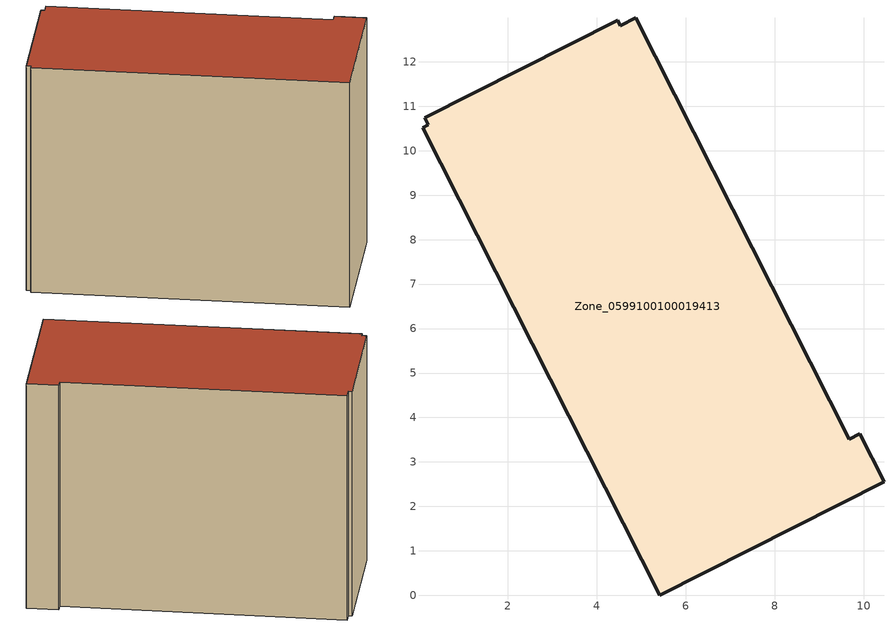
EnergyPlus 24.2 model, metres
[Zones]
Zone_0599100100019413
 floor ground (C_G): 0.21,10.58 0.13,10.74 4.47,12.94 4.53,12.82 4.87,12.99 9.68,3.51 9.92,3.63 10.46,2.56 5.41,0 0.08,10.52 z3.37
 wall outside (C_F): 10.46,2.56 9.92,3.63 9.68,3.51 4.87,12.99 4.53,12.82 4.47,12.94 0.13,10.74 0.21,10.58 0.08,10.52 5.41,0 10.46,2.56 z3.37:12.47
 roof outside (C_R): 0.13,10.74 0.21,10.58 0.08,10.52 5.41,0 10.46,2.56 9.92,3.63 9.68,3.51 4.87,12.99 4.53,12.82 4.47,12.94 z12.47
[BUILDING]
Pand.0599100100019413: North Axis=0; Terrain=City; Loads Convergence Tolerance Value=0.04; Temperature Convergence Tolerance Value=0.4; Solar Distribution=FullExterior; Maximum Number of Warmup Days=25; Minimum Number of Warmup Days=1
[Site:Location]
Rotterdam.The.Hague.AP_ZH_NLD Design_Conditions: Latitude=51.96; Longitude=4.45; Time Zone=1; Elevation=-4.5
[SITE:GROUNDTEMPERATURE:BUILDINGSURFACE]
18, 18, 18, 18, 18, 18, 18, 18, 18, 18, 18, 18
[MATERIAL] Thermal Absorptance=0.9; Solar Absorptance=0.7; Visible Absorptance=0.7
Name | Roughness | Thickness | Conductivity | Density | Specific Heat
G.TI.2015-2018 | MediumSmooth | 0.15 | 0.0428571 | 540 | 1210
F.TI.2015-2018 | Rough | 0.3 | 0.0666667 | 1920 | 840
R.TI.2015-2018 | MediumRough | 0.2 | 0.0333333 | 1500 | 1000
[CONSTRUCTION]
C_G: G.TI.2015-2018
C_F: F.TI.2015-2018
C_R: R.TI.2015-2018
[ZONE]
Zone_0599100100019413: Type=1; Multiplier=1; Ceiling Height=Autocalculate; Volume=Autocalculate; Floor Area=autocalculate; Part of Total Floor Area=Yes
[ZONEINFILTRATION:DESIGNFLOWRATE]
Infil_Zone_0599100100019413: Zone or ZoneList or Space or SpaceList=Zone_0599100100019413; Schedule=AlwaysOn; Design Flow Rate Calculation Method=Flow/Area; Flow Rate per Floor Area=0.0015; Constant Term Coefficient=1; Temperature Term Coefficient=0; Velocity Term Coefficient=0; Velocity Squared Term Coefficient=0
[HVACTEMPLATE:ZONE:IDEALLOADSAIRSYSTEM]
Zone_0599100100019413: Maximum Heating Supply Air Temperature=50; Minimum Cooling Supply Air Temperature=13; Maximum Heating Supply Air Humidity Ratio=0.0156; Minimum Cooling Supply Air Humidity Ratio=0.0077; Heating Limit=NoLimit; Cooling Limit=NoLimit; Dehumidification Control Type=ConstantSensibleHeatRatio; Cooling Sensible Heat Ratio=0.7; Dehumidification Setpoint=60; Humidification Control Type=None; Humidification Setpoint=30; Outdoor Air Method=None; Outdoor Air Flow Rate per Person=0.00944; Outdoor Air Flow Rate per Zone Floor Area=0; Outdoor Air Flow Rate per Zone=0; Demand Controlled Ventilation Type=None; Outdoor Air Economizer Type=NoEconomizer; Heat Recovery Type=None; Sensible Heat Recovery Effectiveness=0.7; Latent Heat Recovery Effectiveness=0.65
[ZONECONTROL:THERMOSTAT]
ThermostatControl_Zone_0599100100019413: Zone or ZoneList=Zone_0599100100019413; Control Type Schedule=DualSetpointControlType; Control 1=Thermostat_Zone_0599100100019413; Temperature Difference Between Cutout And Setpoint=0
[THERMOSTATSETPOINT:DUALSETPOINT]
Thermostat_Zone_0599100100019413: Heating Setpoint Temperature Schedule=HeatingSetpoint_Zone_0599100100019413; Cooling Setpoint Temperature Schedule=CoolingSetpoint_Zone_0599100100019413
[SCHEDULE:COMPACT]
HeatingSetpoint_Zone_0599100100019413: Through: 12/31, For: AllDays, Until: 24:00, 21
CoolingSetpoint_Zone_0599100100019413: Through: 12/31, For: AllDays, Until: 24:00, 24
DualSetpointControlType: Through: 12/31, For: AllDays, Until: 24:00, 4
AlwaysOn: Through: 12/31, For: AllDays, Until: 24:00, 1
